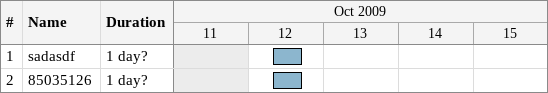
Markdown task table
| ID | Task | Duration | Start | Finish |
|---|---|---|---|---|
| 1 | sadasdf | 1d? | 2009-10-12 | 2009-10-12 |
| 2 | 85035126 | 1d? | 2009-10-12 | 2009-10-12 |
